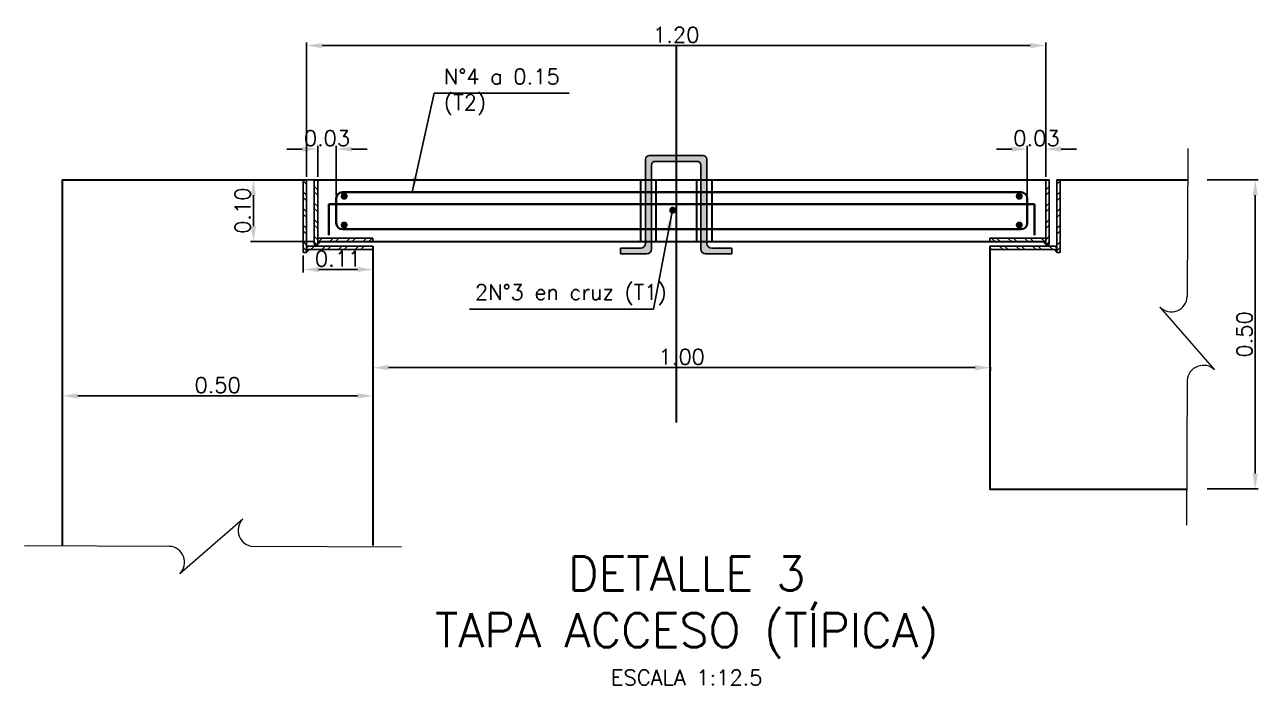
# Model space of a CAD drawing. Header units: metres. Extents: x 1080594 to 1081411, y 976871 to 977162.
# Drawn here: x 1081043.243 to 1081045.24, y 977123.879 to 977124.948 of the extents above; entities that cross this region are included whole.
import ezdxf

# ---------------------------------------------------------------- set-up
doc = ezdxf.new("R2010")
doc.units = ezdxf.units.M
doc.header["$LTSCALE"] = 25.4
for name, color, linetype in [('00COTA-CONTRAPESO', 1, 'Continuous'), ('01TEXTOS', 3, 'Continuous'), ('CIV0301', 3, 'Continuous'), ('DIMCONTRAPESO', 1, 'Continuous'), ('REGL175', 7, 'Continuous'), ('SOLIDOS', 9, 'Continuous')]:
    doc.layers.add(name, color=color, linetype=linetype)
for name, color, linetype, lineweight in [('01HATCHS', 252, 'Continuous', 18), ('CIV030T', 3, 'Continuous', 25), ('Concreto', 3, 'Continuous', 30), ('COTA', 1, 'Continuous', 30), ('Lineas de corte', 7, 'Continuous', 20), ('REFUERZO', 210, 'Continuous', 40)]:
    doc.layers.add(name, color=color, linetype=linetype, lineweight=lineweight)
doc.styles.add('romans', font='romans.shx')
doc.dimstyles.new('Copy 12.5', dxfattribs={"dimscale": 0, "dimtxt": 0.025, "dimasz": 0.025, "dimexe": 0.005, "dimexo": 0.005, "dimgap": 0.005, "dimtad": 1, "dimzin": 0, "dimdsep": 46, "dimtxsty": 'romans', "dimcen": 0.025, "dimclrd": 1, "dimclre": 1, "dimclrt": 3, "dimaunit": 1, "dimadec": 3, "dimazin": 0, "dimtfac": 1, "dimtix": 1, "dimtofl": 0, "dimtmove": 1, "dimatfit": 3, "dimfxl": 1, "dimtolj": 1, "dimtzin": 0, "dimarcsym": 0})
pattern_1 = [(45, (1081044.561475, 977131.431748), (-0.013470384, 0.013470384), []), (45, (1081044.570455, 977131.431748), (-0.013470384, 0.013470384), [])]
pattern_2 = [(135, (1081044.05193, 977131.431748), (0.013470384, 0.013470384), []), (135, (1081044.04295, 977131.431748), (0.013470384, 0.013470384), [])]

# ---------------------------------------------------------------- blocks, each defined once
blk = doc.blocks.new('*D378')
at = {"layer": '00COTA-CONTRAPESO', "color": 1, "lineweight": -2, "transparency": 16777216}
for p, q in [((1081043.6922, 977124.747), (1081043.6672, 977124.747)), ((1081043.7172, 977124.7021), (1081043.7172, 977124.752)), ((1081043.7472, 977124.6721), (1081043.7472, 977124.752)), ((1081043.7722, 977124.747), (1081043.7972, 977124.747))]:
    blk.add_line(p, q, dxfattribs=at)
at = {"layer": '00COTA-CONTRAPESO', "color": 1, "transparency": 16777216}
for points in [[(1081043.6922, 977124.7512), (1081043.6922, 977124.7429), (1081043.7172, 977124.747)], [(1081043.7722, 977124.7512), (1081043.7722, 977124.7429), (1081043.7472, 977124.747)]]:
    blk.add_solid(points, dxfattribs=at)
at = {"layer": 'Defpoints', "color": 0, "transparency": 16777216}
for p in [(1081043.7472, 977124.747), (1081043.7172, 977124.6971), (1081043.7472, 977124.6671)]:
    blk.add_point(p, dxfattribs=at)
at = {"layer": '00COTA-CONTRAPESO', "color": 3, "transparency": 16777216, "insert": (1081043.7322, 977124.7645), "char_height": 0.025, "attachment_point": 5, "style": 'romans'}
blk.add_mtext('\\A1;0.03', dxfattribs=at)
blk = doc.blocks.new('*D379')
at = {"layer": '00COTA-CONTRAPESO', "color": 1, "lineweight": -2, "transparency": 16777216}
for p, q in [((1081044.8412, 977124.747), (1081044.8162, 977124.747)), ((1081044.8662, 977124.6721), (1081044.8662, 977124.752)), ((1081044.8962, 977124.7021), (1081044.8962, 977124.752)), ((1081044.9212, 977124.747), (1081044.9462, 977124.747))]:
    blk.add_line(p, q, dxfattribs=at)
at = {"layer": '00COTA-CONTRAPESO', "color": 1, "transparency": 16777216}
for points in [[(1081044.8412, 977124.7512), (1081044.8412, 977124.7429), (1081044.8662, 977124.747)], [(1081044.9212, 977124.7512), (1081044.9212, 977124.7429), (1081044.8962, 977124.747)]]:
    blk.add_solid(points, dxfattribs=at)
at = {"layer": 'Defpoints', "color": 0, "transparency": 16777216}
for p in [(1081044.8962, 977124.747), (1081044.8962, 977124.6971), (1081044.8662, 977124.6671)]:
    blk.add_point(p, dxfattribs=at)
at = {"layer": '00COTA-CONTRAPESO', "color": 3, "transparency": 16777216, "insert": (1081044.8812, 977124.7645), "char_height": 0.025, "attachment_point": 5, "style": 'romans'}
blk.add_mtext('\\A1;0.03', dxfattribs=at)
blk = doc.blocks.new('*D375')
at = {"layer": '00COTA-CONTRAPESO', "color": 1, "lineweight": -2, "transparency": 16777216}
for p, q in [((1081045.1577, 977124.6971), (1081045.2404, 977124.6971)), ((1081045.2354, 977124.6721), (1081045.2354, 977124.2216)), ((1081045.1577, 977124.1966), (1081045.2404, 977124.1966))]:
    blk.add_line(p, q, dxfattribs=at)
at = {"layer": '00COTA-CONTRAPESO', "color": 1, "transparency": 16777216}
for points in [[(1081045.2312, 977124.6721), (1081045.2396, 977124.6721), (1081045.2354, 977124.6971)], [(1081045.2312, 977124.2216), (1081045.2396, 977124.2216), (1081045.2354, 977124.1966)]]:
    blk.add_solid(points, dxfattribs=at)
at = {"layer": 'Defpoints', "color": 0, "transparency": 16777216}
for p in [(1081045.1527, 977124.6971), (1081045.1527, 977124.1966), (1081045.2354, 977124.1966)]:
    blk.add_point(p, dxfattribs=at)
at = {"layer": '00COTA-CONTRAPESO', "color": 3, "transparency": 16777216, "insert": (1081045.2179, 977124.4468), "char_height": 0.025, "attachment_point": 5, "rotation": 90, "style": 'romans'}
blk.add_mtext('\\A1;0.50', dxfattribs=at)
blk = doc.blocks.new('*D380')
at = {"layer": '00COTA-CONTRAPESO', "color": 1, "lineweight": -2, "transparency": 16777216}
for p, q in [((1081043.6992, 977124.7021), (1081043.6992, 977124.9195)), ((1081044.8962, 977124.7021), (1081044.8962, 977124.9195)), ((1081043.7242, 977124.9145), (1081044.8712, 977124.9145))]:
    blk.add_line(p, q, dxfattribs=at)
at = {"layer": '00COTA-CONTRAPESO', "color": 1, "transparency": 16777216}
for points in [[(1081043.7242, 977124.9187), (1081043.7242, 977124.9103), (1081043.6992, 977124.9145)], [(1081044.8712, 977124.9187), (1081044.8712, 977124.9103), (1081044.8962, 977124.9145)]]:
    blk.add_solid(points, dxfattribs=at)
at = {"layer": 'Defpoints', "color": 0, "transparency": 16777216}
for p in [(1081044.8962, 977124.9145), (1081043.6992, 977124.6971), (1081044.8962, 977124.6971)]:
    blk.add_point(p, dxfattribs=at)
at = {"layer": '00COTA-CONTRAPESO', "color": 3, "transparency": 16777216, "insert": (1081044.2977, 977124.932), "char_height": 0.025, "attachment_point": 5, "style": 'romans'}
blk.add_mtext('\\A1;1.20', dxfattribs=at)
blk = doc.blocks.new('lc12.5')
at = {"layer": 'Lineas de corte', "color": 2}
for p, q in [((1080498.8271, 976995.7765), (1080498.7253, 976995.688)), ((1080498.7083, 976995.7323), (1080498.4738, 976995.7333)), ((1080499.0841, 976995.7312), (1080498.8441, 976995.7323))]:
    blk.add_line(p, q, dxfattribs=at)
for centre, start, end in [((1080498.8454, 976995.7581), 134.9479, 267.0339), ((1080498.707, 976995.7064), 314.9479, 87.0339)]:
    blk.add_arc(centre, 0.0259, start, end, dxfattribs=at)
blk = doc.blocks.new('*D381')
at = {"layer": '00COTA-CONTRAPESO', "color": 1, "lineweight": -2, "transparency": 16777216}
blk.add_line((1081043.7817, 977124.3473), (1081043.3287, 977124.3473), dxfattribs=at)
at = {"layer": '00COTA-CONTRAPESO', "color": 1, "transparency": 16777216}
for points in [[(1081043.3287, 977124.3515), (1081043.3287, 977124.3431), (1081043.3037, 977124.3473)], [(1081043.7817, 977124.3515), (1081043.7817, 977124.3431), (1081043.8067, 977124.3473)]]:
    blk.add_solid(points, dxfattribs=at)
at = {"layer": 'Defpoints', "color": 0, "transparency": 16777216}
for p in [(1081043.3037, 977124.3473), (1081043.3037, 977124.3473), (1081043.8067, 977124.3473)]:
    blk.add_point(p, dxfattribs=at)
at = {"layer": '00COTA-CONTRAPESO', "color": 3, "transparency": 16777216, "insert": (1081043.5552, 977124.3648), "char_height": 0.025, "attachment_point": 5, "style": 'romans'}
blk.add_mtext('\\A1;0.50', dxfattribs=at)
blk = doc.blocks.new('*D376')
at = {"layer": '00COTA-CONTRAPESO', "color": 1, "lineweight": -2, "transparency": 16777216}
for p, q in [((1081043.8067, 977124.3943), (1081043.8067, 977124.3881)), ((1081043.8317, 977124.3931), (1081044.7817, 977124.3931)), ((1081044.8067, 977124.3943), (1081044.8067, 977124.3881))]:
    blk.add_line(p, q, dxfattribs=at)
at = {"layer": '00COTA-CONTRAPESO', "color": 1, "transparency": 16777216}
for points in [[(1081043.8317, 977124.3973), (1081043.8317, 977124.3889), (1081043.8067, 977124.3931)], [(1081044.7817, 977124.3973), (1081044.7817, 977124.3889), (1081044.8067, 977124.3931)]]:
    blk.add_solid(points, dxfattribs=at)
at = {"layer": 'Defpoints', "color": 0, "transparency": 16777216}
for p in [(1081043.8067, 977124.3993), (1081044.8067, 977124.3993), (1081044.8067, 977124.3931)]:
    blk.add_point(p, dxfattribs=at)
at = {"layer": '00COTA-CONTRAPESO', "color": 3, "transparency": 16777216, "insert": (1081044.3067, 977124.4106), "char_height": 0.025, "attachment_point": 5, "style": 'romans'}
blk.add_mtext('\\A1;1.00', dxfattribs=at)
blk = doc.blocks.new('*D382')
at = {"layer": '00COTA-CONTRAPESO', "color": 1, "lineweight": -2, "transparency": 16777216}
for p, q in [((1081043.7122, 977124.6971), (1081043.6082, 977124.6971)), ((1081043.6132, 977124.6721), (1081043.6132, 977124.6221)), ((1081043.7122, 977124.5971), (1081043.6082, 977124.5971))]:
    blk.add_line(p, q, dxfattribs=at)
at = {"layer": '00COTA-CONTRAPESO', "color": 1, "transparency": 16777216}
for points in [[(1081043.609, 977124.6721), (1081043.6173, 977124.6721), (1081043.6132, 977124.6971)], [(1081043.609, 977124.6221), (1081043.6173, 977124.6221), (1081043.6132, 977124.5971)]]:
    blk.add_solid(points, dxfattribs=at)
at = {"layer": 'Defpoints', "color": 0, "transparency": 16777216}
for p in [(1081043.7172, 977124.6971), (1081043.6132, 977124.5971), (1081043.7172, 977124.5971)]:
    blk.add_point(p, dxfattribs=at)
at = {"layer": '00COTA-CONTRAPESO', "color": 3, "transparency": 16777216, "insert": (1081043.5957, 977124.6471), "char_height": 0.025, "attachment_point": 5, "rotation": 90, "style": 'romans'}
blk.add_mtext('\\A1;0.10', dxfattribs=at)
blk = doc.blocks.new('*D383')
at = {"layer": '00COTA-CONTRAPESO', "color": 1, "lineweight": -2, "transparency": 16777216}
for p, q in [((1081043.6937, 977124.5745), (1081043.6937, 977124.547)), ((1081043.8067, 977124.5671), (1081043.8067, 977124.547)), ((1081043.7187, 977124.552), (1081043.7817, 977124.552))]:
    blk.add_line(p, q, dxfattribs=at)
at = {"layer": '00COTA-CONTRAPESO', "color": 1, "transparency": 16777216}
for points in [[(1081043.7187, 977124.5561), (1081043.7187, 977124.5478), (1081043.6937, 977124.552)], [(1081043.7817, 977124.5561), (1081043.7817, 977124.5478), (1081043.8067, 977124.552)]]:
    blk.add_solid(points, dxfattribs=at)
at = {"layer": 'Defpoints', "color": 0, "transparency": 16777216}
for p in [(1081043.6937, 977124.5795), (1081043.8067, 977124.5721), (1081043.8067, 977124.552)]:
    blk.add_point(p, dxfattribs=at)
at = {"layer": '00COTA-CONTRAPESO', "color": 3, "transparency": 16777216, "insert": (1081043.7502, 977124.5695), "char_height": 0.025, "attachment_point": 5, "style": 'romans'}
blk.add_mtext('\\A1;0.11', dxfattribs=at)

msp = doc.modelspace()

# ---------------------------------------------------------------- hatches: boundary and pattern name
at = {"layer": '01HATCHS'}
h = msp.add_hatch(dxfattribs=at)
h.set_pattern_fill('ANSI32', color=256, scale=0.002, style=0)
h.set_pattern_definition(pattern_2)
h.paths.add_polyline_path([(1081043.693702, 977124.697117), (1081043.699202, 977124.697117), (1081043.699202, 977124.579508), (1081043.693702, 977124.579508)])
h = msp.add_hatch(dxfattribs=at)
h.set_pattern_fill('ANSI32', color=256, scale=0.002, style=0)
h.set_pattern_definition(pattern_2)
h.paths.add_polyline_path([(1081043.711702, 977124.697117), (1081043.717202, 977124.697117), (1081043.717202, 977124.592474), (1081043.711702, 977124.592474)])
h = msp.add_hatch(dxfattribs=at)
h.set_pattern_fill('ANSI32', color=256, scale=0.002, style=0)
h.set_pattern_definition(pattern_1)
h.paths.add_polyline_path([(1081044.901702, 977124.697117), (1081044.896202, 977124.697117), (1081044.896202, 977124.592474), (1081044.901702, 977124.592474)])
h = msp.add_hatch(dxfattribs=at)
h.set_pattern_fill('ANSI32', color=256, scale=0.002, style=0)
h.set_pattern_definition(pattern_1)
h.paths.add_polyline_path([(1081044.919702, 977124.697117), (1081044.914202, 977124.697117), (1081044.914202, 977124.579508), (1081044.919702, 977124.579508)])
h = msp.add_hatch(dxfattribs=at)
h.set_pattern_fill('ANSI32', color=256, scale=0.002, angle=270, style=0)
h.set_pattern_definition([(225, (1081044.05193, 977131.431748), (-0.013470384, 0.013470384), []), (225, (1081044.05193, 977131.422768), (-0.013470384, 0.013470384), [])])
h.paths.add_polyline_path([(1081043.717202, 977124.602617), (1081043.806548, 977124.602617), (1081043.806548, 977124.597117), (1081043.717202, 977124.597117)])
h.paths.add_polyline_path([(1081043.699202, 977124.589617), (1081043.806702, 977124.589617), (1081043.806702, 977124.584117), (1081043.699202, 977124.584117)])
h = msp.add_hatch(dxfattribs=at)
h.set_pattern_fill('ANSI32', color=256, scale=0.002, angle=270, style=0)
h.set_pattern_definition([(315, (1081044.561475, 977131.431748), (0.013470384, 0.013470384), []), (315, (1081044.561475, 977131.422768), (0.013470384, 0.013470384), [])])
h.paths.add_polyline_path([(1081044.896202, 977124.602617), (1081044.80549, 977124.602617), (1081044.80549, 977124.597117), (1081044.896202, 977124.597117)])
h.paths.add_polyline_path([(1081044.914202, 977124.589617), (1081044.805597, 977124.589617), (1081044.805597, 977124.584117), (1081044.914202, 977124.584117)])
at = {"layer": 'SOLIDOS'}
for points in [[(1081044.257702, 977124.585117), (1081044.257702, 977124.597117), (1081044.257702, 977124.721117, -0.41421356), (1081044.263702, 977124.727117), (1081044.331702, 977124.727117, -0.41421356), (1081044.337702, 977124.721117), (1081044.337702, 977124.597117), (1081044.337702, 977124.585117, 0.41421356), (1081044.345702, 977124.577117), (1081044.387702, 977124.577117), (1081044.387702, 977124.586617), (1081044.355202, 977124.586617, -0.41421356), (1081044.347202, 977124.594617), (1081044.347202, 977124.597117), (1081044.347202, 977124.730617, 0.41421356), (1081044.341202, 977124.736617), (1081044.254202, 977124.736617, 0.41421356), (1081044.248202, 977124.730617), (1081044.248202, 977124.594617, -0.41421356), (1081044.240202, 977124.586617), (1081044.207702, 977124.586617), (1081044.207702, 977124.577117), (1081044.249702, 977124.577117, 0.41421356)], [(1081043.717202, 977124.592508), (1081043.717202, 977124.597117), (1081043.721811, 977124.597117)], [(1081044.896202, 977124.592508), (1081044.896202, 977124.597117), (1081044.891594, 977124.597117)], [(1081043.699202, 977124.579508), (1081043.699202, 977124.584117), (1081043.703811, 977124.584117)], [(1081044.914202, 977124.579508), (1081044.914202, 977124.584117), (1081044.909594, 977124.584117)]]:
    msp.add_hatch(color=252, dxfattribs=at).paths.add_polyline_path(points)

# ---------------------------------------------------------------- linework, layer by layer
at = {"layer": 'CIV0301'}
for p, q in [((1081044.257702, 977124.585117), (1081044.257702, 977124.597117)), ((1081044.207702, 977124.586617), (1081044.207702, 977124.577117)), ((1081044.207702, 977124.577117), (1081044.249702, 977124.577117)), ((1081044.387702, 977124.586617), (1081044.387702, 977124.577117))]:
    msp.add_line(p, q, dxfattribs=at)
for points in [[(1081044.207702, 977124.586617), (1081044.240202, 977124.586617, 0.41421356), (1081044.248202, 977124.594617), (1081044.248202, 977124.730617, -0.41421356), (1081044.254202, 977124.736617), (1081044.341202, 977124.736617, -0.41421356), (1081044.347202, 977124.730617), (1081044.347202, 977124.597117)], [(1081044.257702, 977124.597117), (1081044.257702, 977124.721117, -0.41421356), (1081044.263702, 977124.727117), (1081044.331702, 977124.727117, -0.41421356), (1081044.337702, 977124.721117), (1081044.337702, 977124.597117)], [(1081044.337702, 977124.597117), (1081044.337702, 977124.585117, 0.41421356), (1081044.345702, 977124.577117), (1081044.387702, 977124.577117)], [(1081044.347202, 977124.597117), (1081044.347202, 977124.594617, 0.41421356), (1081044.355202, 977124.586617), (1081044.387702, 977124.586617)]]:
    msp.add_lwpolyline(points, format="xyb", dxfattribs=at)
msp.add_arc((1081044.249702, 977124.585117), 0.008, 270, 0, dxfattribs=at)
at = {"layer": 'CIV030T'}
for p, q in [((1081043.693702, 977124.697117), (1081043.693702, 977124.579508)), ((1081043.699202, 977124.697117), (1081043.699202, 977124.579508)), ((1081043.711702, 977124.697117), (1081043.711702, 977124.592474)), ((1081043.717202, 977124.697117), (1081043.717202, 977124.592474)), ((1081044.896202, 977124.697117), (1081044.896202, 977124.592474)), ((1081044.901702, 977124.697117), (1081044.901702, 977124.592474)), ((1081044.914202, 977124.697117), (1081044.914202, 977124.579508)), ((1081044.919702, 977124.697117), (1081044.919702, 977124.579508)), ((1081043.806548, 977124.602617), (1081043.717202, 977124.602617)), ((1081043.806548, 977124.602617), (1081043.806548, 977124.597117)), ((1081044.248202, 977124.594617), (1081044.248202, 977124.597117)), ((1081043.699202, 977124.579508), (1081043.693702, 977124.579508)), ((1081043.806702, 977124.589617), (1081043.699202, 977124.589617)), ((1081043.806702, 977124.584117), (1081043.699202, 977124.584117)), ((1081043.717202, 977124.592474), (1081043.711702, 977124.592474)), ((1081044.805597, 977124.589617), (1081044.914202, 977124.589617)), ((1081044.805597, 977124.584117), (1081044.914202, 977124.584117)), ((1081044.896202, 977124.592474), (1081044.901702, 977124.592474)), ((1081044.914202, 977124.579508), (1081044.919702, 977124.579508))]:
    msp.add_line(p, q, dxfattribs=at)
msp.add_lwpolyline([(1081044.896202, 977124.602617), (1081044.80549, 977124.602617), (1081044.80549, 977124.597117)], dxfattribs=at)
at = {"layer": 'Concreto'}
for p, q in [((1081044.257702, 977124.697117), (1081044.337702, 977124.697117)), ((1081044.914202, 977124.697117), (1081045.126171, 977124.697117)), ((1081044.257702, 977124.597117), (1081044.337702, 977124.597117)), ((1081043.806702, 977124.589617), (1081043.806702, 977124.105002))]:
    msp.add_line(p, q, dxfattribs=at)
for points in [[(1081043.303702, 977124.105199), (1081043.303702, 977124.697117), (1081043.699202, 977124.697117)], [(1081043.711702, 977124.697117), (1081044.156202, 977124.697117), (1081044.901702, 977124.697117)], [(1081044.240001, 977124.697117), (1081044.240001, 977124.597117)], [(1081044.265001, 977124.697117), (1081044.265001, 977124.597117)], [(1081044.330404, 977124.697117), (1081044.330404, 977124.597117)], [(1081044.355404, 977124.697117), (1081044.355404, 977124.597117)], [(1081043.717202, 977124.597117), (1081044.156202, 977124.597117), (1081044.896202, 977124.597117)], [(1081044.805597, 977124.589617), (1081044.805597, 977124.196563), (1081045.125974, 977124.196563)]]:
    msp.add_lwpolyline(points, dxfattribs=at)
at = {"layer": 'COTA', "color": 2}
msp.add_lwpolyline([(1081044.297702, 977124.914488), (1081044.297702, 977124.304023)], dxfattribs=at)
at = {"layer": 'REFUERZO'}
for p, q in [((1081043.757202, 977124.677117), (1081044.156202, 977124.677117)), ((1081044.156202, 977124.677117), (1081044.856202, 977124.677117)), ((1081044.257702, 977124.677117), (1081044.337702, 977124.677117)), ((1081043.735469, 977124.657745), (1081044.877936, 977124.657745)), ((1081043.735469, 977124.657745), (1081043.735469, 977124.607745)), ((1081043.747202, 977124.667117), (1081043.747202, 977124.627117)), ((1081044.866202, 977124.667117), (1081044.866202, 977124.627117)), ((1081044.877936, 977124.657745), (1081044.877936, 977124.607745)), ((1081043.757202, 977124.617117), (1081044.156202, 977124.617117)), ((1081044.156202, 977124.617117), (1081044.856202, 977124.617117)), ((1081044.257702, 977124.617117), (1081044.337702, 977124.617117))]:
    msp.add_line(p, q, dxfattribs=at)
at = {"layer": 'REFUERZO', "const_width": 0.005384}
for points in [[(1081043.757072, 977124.670575, 1), (1081043.763078, 977124.670575, 1)], [(1081044.856333, 977124.670575, -1), (1081044.850327, 977124.670575, -1)], [(1081044.28904, 977124.647946, 1), (1081044.295046, 977124.647946, 1)], [(1081043.757072, 977124.624011, 1), (1081043.763078, 977124.624011, 1)], [(1081044.856333, 977124.624011, -1), (1081044.850327, 977124.624011, -1)]]:
    msp.add_lwpolyline(points, format="xyb", close=True, dxfattribs=at)
at = {"layer": 'REFUERZO'}
for centre, start, end in [((1081043.757202, 977124.667117), 90, 180), ((1081044.856202, 977124.667117), 0, 90), ((1081043.757202, 977124.627117), 180, 270), ((1081044.856202, 977124.627117), 270, 0)]:
    msp.add_arc(centre, 0.01, start, end, dxfattribs=at)
at = {"layer": 'SOLIDOS', "color": 252}
for p, q in [((1081043.721811, 977124.597117), (1081043.717202, 977124.592508)), ((1081044.891594, 977124.597117), (1081044.896202, 977124.592508)), ((1081043.703811, 977124.584117), (1081043.699202, 977124.579508)), ((1081044.909594, 977124.584117), (1081044.914202, 977124.579508))]:
    msp.add_line(p, q, dxfattribs=at)

# ---------------------------------------------------------------- block references
at = {"layer": 'DIMCONTRAPESO', "rotation": 90}
msp.add_blockref('lc12.5', (2058040.857584, -103374.336035), dxfattribs=at)
at = {"layer": 'DIMCONTRAPESO'}
msp.add_blockref('lc12.5', (544.768842, 128.371418), dxfattribs=at)

# ---------------------------------------------------------------- texts
at = {"layer": '01TEXTOS', "char_height": 0.025, "width": 0.31028102, "attachment_point": 1, "style": 'romans'}
for s, insert in [('N°4 a 0.15\\P(T2)', (1081043.921536, 977124.876813)), ('2N°3 en cruz (T1)', (1081043.971784, 977124.527743))]:
    msp.add_mtext(s, dxfattribs=dict(at, insert=insert))
at = {"layer": 'REGL175', "insert": (1081044.314839, 977123.982881), "char_height": 0.055, "width": 1.21959541, "attachment_point": 5, "style": 'romans'}
msp.add_mtext('{\\C0;DETALLE 3\\PTAPA ACCESO (TÍPICA)\\P\\H0.45455x;\\C3;ESCALA 1:12.5}', dxfattribs=at)

# ---------------------------------------------------------------- dimensions: what is measured, and where the dimension line sits
at = {"layer": '00COTA-CONTRAPESO'}
for base, p1, p2, picture, middle in [((1081044.896202, 977124.914488), (1081043.699202, 977124.697117), (1081044.896202, 977124.697117), '*D380', (1081044.297702, 977124.931988)), ((1081043.806702, 977124.551983), (1081043.693702, 977124.579508), (1081043.806702, 977124.572136), '*D383', (1081043.750202, 977124.569483)), ((1081044.806702, 977124.39309), (1081043.806702, 977124.399263), (1081044.806702, 977124.399263), '*D376', (1081044.306702, 977124.41059)), ((1081043.303702, 977124.347309), (1081043.806702, 977124.347309), (1081043.303702, 977124.347309), '*D381', (1081043.555202, 977124.364809))]:
    dim = msp.add_linear_dim(base=base, p1=p1, p2=p2, dimstyle='Copy 12.5', override={"dimscale": 1}, dxfattribs=at)
    dim.commit()
    dim.dimension.update_dxf_attribs({"geometry": picture, "text_midpoint": middle})
for base, p1, p2, picture, middle in [((1081043.747202, 977124.747047), (1081043.717202, 977124.697117), (1081043.747202, 977124.667115), '*D378', (1081043.732202, 977124.747047)), ((1081044.896202, 977124.747047), (1081044.866202, 977124.667117), (1081044.896202, 977124.697117), '*D379', (1081044.881202, 977124.747047))]:
    dim = msp.add_linear_dim(base=base, p1=p1, p2=p2, dimstyle='Copy 12.5', override={"dimscale": 1}, dxfattribs=at)
    dim.commit()
    dim.dimension.update_dxf_attribs({"geometry": picture, "text_midpoint": middle, "dimtype": 160})
for base, p1, p2, picture, middle in [((1081043.613176, 977124.597117), (1081043.717202, 977124.697117), (1081043.717202, 977124.597117), '*D382', (1081043.595676, 977124.647117)), ((1081045.235412, 977124.196563), (1081045.152689, 977124.697117), (1081045.152689, 977124.196563), '*D375', (1081045.217912, 977124.44684))]:
    dim = msp.add_linear_dim(base=base, p1=p1, p2=p2, angle=90, dimstyle='Copy 12.5', override={"dimscale": 1}, dxfattribs=at)
    dim.commit()
    dim.dimension.update_dxf_attribs({"geometry": picture, "text_midpoint": middle})

# ---------------------------------------------------------------- leaders
for points in [[(1081043.870086, 977124.677117), (1081043.905574, 977124.837664), (1081044.124608, 977124.837664)], [(1081044.290858, 977124.642685), (1081044.260883, 977124.487918), (1081043.96284, 977124.487918)]]:
    msp.add_leader(points, dimstyle='Copy 12.5', override={"dimscale": 1}, dxfattribs=at)

doc.saveas('drawing.dxf')
